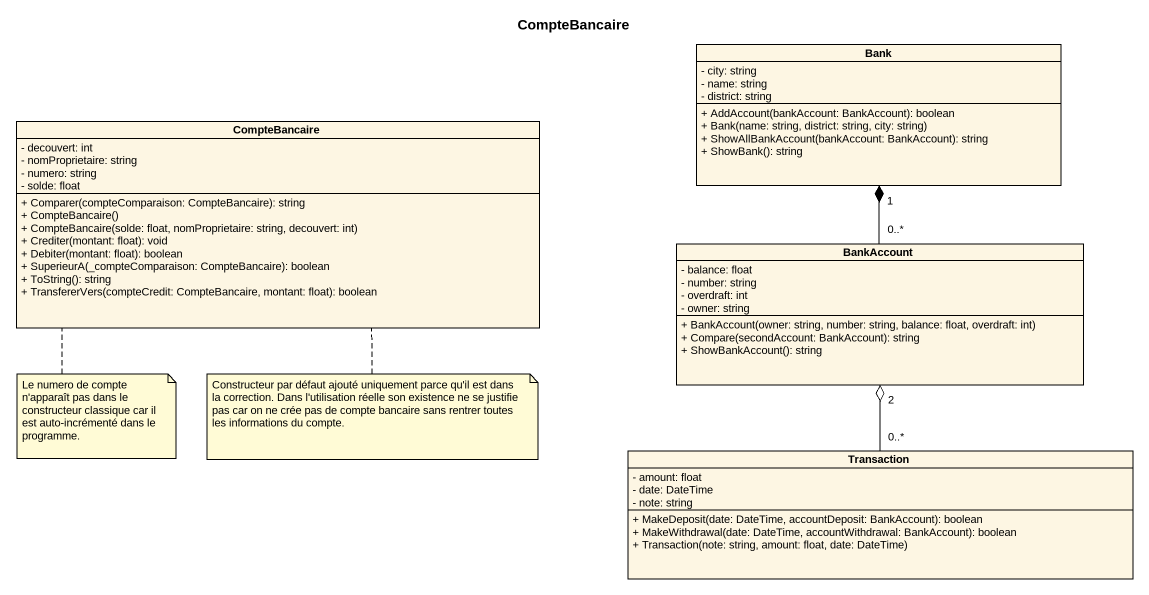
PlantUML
@startuml
title CompteBancaire
hide circle
hide empty members
skinparam classAttributeIconSize 0
class Bank {
  - city: string
  - name: string
  - district: string
  + AddAccount(bankAccount: BankAccount): boolean
  + Bank(name: string, district: string, city: string)
  + ShowAllBankAccount(bankAccount: BankAccount): string
  + ShowBank(): string
}
class CompteBancaire {
  - decouvert: int
  - nomProprietaire: string
  - numero: string
  - solde: float
  + Comparer(compteComparaison: CompteBancaire): string
  + CompteBancaire()
  + CompteBancaire(solde: float, nomProprietaire: string, decouvert: int)
  + Crediter(montant: float): void
  + Debiter(montant: float): boolean
  + SuperieurA(_compteComparaison: CompteBancaire): boolean
  + ToString(): string
  + TransfererVers(compteCredit: CompteBancaire, montant: float): boolean
}
class BankAccount {
  - balance: float
  - number: string
  - overdraft: int
  - owner: string
  + BankAccount(owner: string, number: string, balance: float, overdraft: int)
  + Compare(secondAccount: BankAccount): string
  + ShowBankAccount(): string
}
class Transaction {
  - amount: float
  - date: DateTime
  - note: string
  + MakeDeposit(date: DateTime, accountDeposit: BankAccount): boolean
  + MakeWithdrawal(date: DateTime, accountWithdrawal: BankAccount): boolean
  + Transaction(note: string, amount: float, date: DateTime)
}
BankAccount "0..*" -up-* "1" Bank
Transaction "0..*" -up-o "2" BankAccount
note bottom of CompteBancaire : Le numero de compte n'apparaît pas dans le constructeur classique car il est auto-incrémenté dans le programme.
note bottom of CompteBancaire : Constructeur par défaut ajouté uniquement parce qu'il est dans la correction. Dans l'utilisation réelle son existence ne se justifie pas car on ne crée pas de compte bancaire sans rentrer toutes les informations du compte.
@enduml
